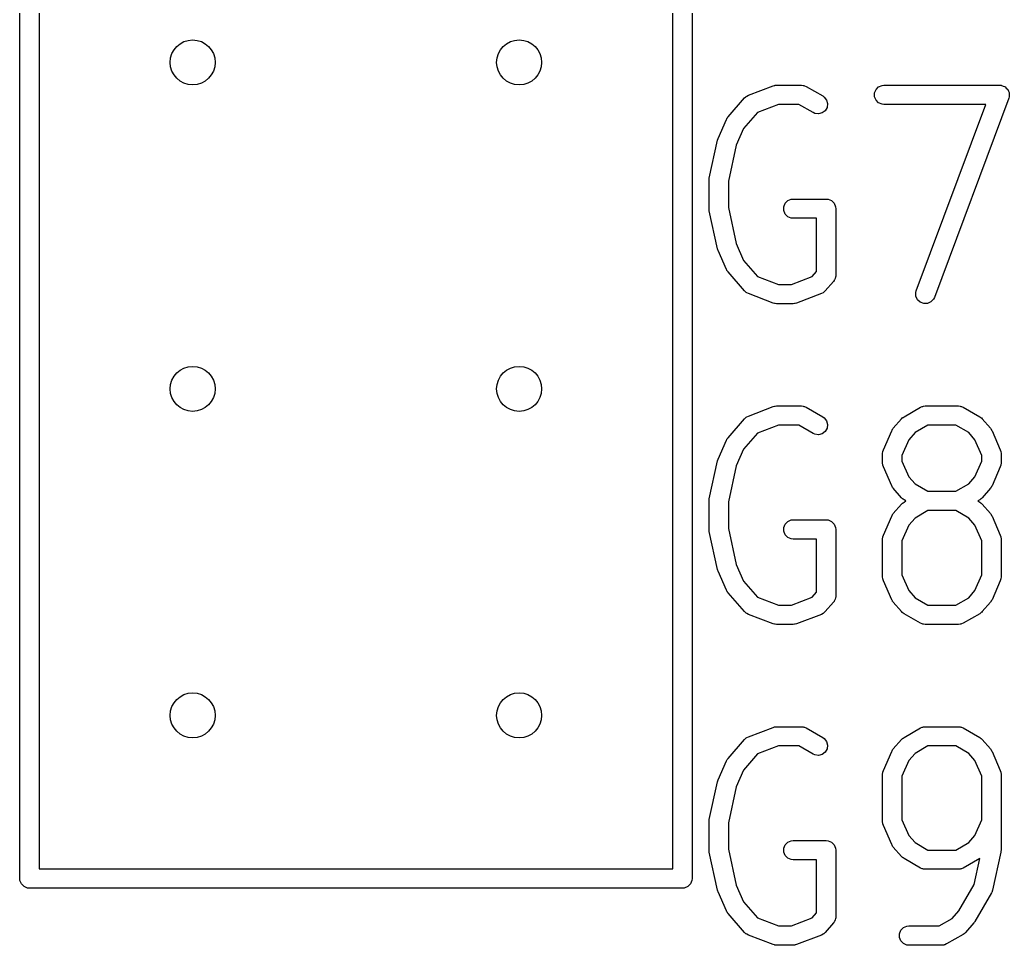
# Model space of a CAD drawing. Extents: x 0.22 to 2.57, y 0.23 to 2.1.
# Drawn here: x 2.0006 to 2.3036, y 0.8241 to 1.1075 of the extents above; entities that cross this region are included whole.
import ezdxf

# ---------------------------------------------------------------- set-up
doc = ezdxf.new("R2010")
doc.units = 0
doc.header["$MEASUREMENT"] = 0
doc.layers.add('BLACK', color=7, linetype='CONTINUOUS')

msp = doc.modelspace()

# ---------------------------------------------------------------- linework, layer by layer
at = {"layer": 'BLACK', "linetype": 'CONTINUOUS'}
for p, q in [((2.00059, 0.84449), (2.00059, 1.34449)), ((2.2065, 1.34449), (2.2065, 0.84449)), ((2.0065, 1.34154), (2.0065, 0.84744)), ((2.20059, 0.84744), (2.20059, 1.34154)), ((2.22374, 1.0844), (2.23134, 1.08731)), ((2.23134, 1.08731), (2.23177, 1.08743)), ((2.23177, 1.08743), (2.23182, 1.08745)), ((2.23182, 1.08745), (2.23186, 1.08745)), ((2.23186, 1.08745), (2.23189, 1.08746)), ((2.23189, 1.08746), (2.23195, 1.08746)), ((2.23195, 1.08746), (2.23239, 1.0875)), ((2.23239, 1.0875), (2.23998, 1.0875)), ((2.23998, 1.0875), (2.24056, 1.08745)), ((2.24056, 1.08745), (2.24074, 1.08737)), ((2.24074, 1.08737), (2.24093, 1.08735)), ((2.24093, 1.08735), (2.24145, 1.08711)), ((2.24145, 1.08711), (2.24652, 1.08421)), ((2.2624, 1.08513), (2.26284, 1.08619)), ((2.2624, 1.08398), (2.2624, 1.08513)), ((2.26284, 1.08619), (2.26365, 1.08701)), ((2.26365, 1.08701), (2.26472, 1.08745)), ((2.26472, 1.08745), (2.26529, 1.0875)), ((2.26529, 1.0875), (2.30073, 1.0875)), ((2.30073, 1.0875), (2.30114, 1.08746)), ((2.30114, 1.08746), (2.3012, 1.08747)), ((2.3012, 1.08747), (2.30123, 1.08746)), ((2.30123, 1.08746), (2.3013, 1.08745)), ((2.3013, 1.08745), (2.30179, 1.08725)), ((2.30179, 1.08725), (2.30228, 1.08706)), ((2.30228, 1.08706), (2.30232, 1.08703)), ((2.30232, 1.08703), (2.30237, 1.08701)), ((2.30237, 1.08701), (2.30274, 1.08664)), ((2.30274, 1.08664), (2.30312, 1.08628)), ((2.30312, 1.08628), (2.30314, 1.08623)), ((2.30314, 1.08623), (2.30318, 1.08619)), ((2.30318, 1.08619), (2.30338, 1.08571)), ((2.30338, 1.08571), (2.3036, 1.08523)), ((2.3036, 1.08523), (2.3036, 1.08518)), ((2.3036, 1.08518), (2.30362, 1.08513)), ((2.30362, 1.08513), (2.30362, 1.0846)), ((2.21751, 1.07777), (2.22257, 1.08359)), ((2.22257, 1.08359), (2.22299, 1.08398)), ((2.22299, 1.08398), (2.22312, 1.08405)), ((2.22312, 1.08405), (2.22323, 1.08414)), ((2.22323, 1.08414), (2.22374, 1.0844)), ((2.24652, 1.08421), (2.24699, 1.08387)), ((2.24699, 1.08387), (2.24769, 1.08296)), ((2.24769, 1.08296), (2.24799, 1.08185)), ((2.26284, 1.08291), (2.2624, 1.08398)), ((2.26365, 1.0821), (2.26284, 1.08291)), ((2.26472, 1.08166), (2.26365, 1.0821)), ((2.30349, 1.08352), (2.28071, 1.0225)), ((2.3036, 1.08392), (2.30349, 1.08352)), ((2.30362, 1.08398), (2.3036, 1.08392)), ((2.30362, 1.0846), (2.30364, 1.08408)), ((2.30364, 1.08408), (2.30362, 1.08401)), ((2.30362, 1.08401), (2.30362, 1.08398)), ((2.22654, 1.07915), (2.22226, 1.07424)), ((2.23294, 1.0816), (2.22654, 1.07915)), ((2.2392, 1.0816), (2.23294, 1.0816)), ((2.24358, 1.07909), (2.2392, 1.0816)), ((2.2441, 1.07885), (2.24358, 1.07909)), ((2.24636, 1.079), (2.24525, 1.0787)), ((2.24727, 1.0797), (2.24636, 1.079)), ((2.24784, 1.0807), (2.24727, 1.0797)), ((2.24799, 1.08185), (2.24784, 1.0807)), ((2.26529, 1.0816), (2.26472, 1.08166)), ((2.29647, 1.0816), (2.26529, 1.0816)), ((2.27518, 1.02456), (2.29647, 1.0816)), ((2.2145, 1.0712), (2.21703, 1.07701)), ((2.21703, 1.07701), (2.21715, 1.07723)), ((2.21715, 1.07723), (2.21717, 1.0773)), ((2.21717, 1.0773), (2.21725, 1.07741)), ((2.21725, 1.07741), (2.21731, 1.07752)), ((2.21731, 1.07752), (2.21737, 1.07757)), ((2.21737, 1.07757), (2.21751, 1.07777)), ((2.24525, 1.0787), (2.2441, 1.07885)), ((2.22226, 1.07424), (2.22003, 1.06911)), ((2.21179, 1.05903), (2.21432, 1.07065)), ((2.21432, 1.07065), (2.2145, 1.0712)), ((2.22003, 1.06911), (2.21763, 1.05808)), ((2.21172, 1.05845), (2.21175, 1.05871)), ((2.21173, 1.05844), (2.21172, 1.05845)), ((2.21172, 1.0584), (2.21173, 1.05844)), ((2.21172, 1.04968), (2.21172, 1.0584)), ((2.21175, 1.05871), (2.21178, 1.05898)), ((2.21178, 1.05898), (2.21179, 1.05899)), ((2.21179, 1.05899), (2.21179, 1.05903)), ((2.21763, 1.05808), (2.21763, 1.05)), ((2.235, 1.05132), (2.23581, 1.05214)), ((2.23581, 1.05214), (2.23688, 1.05258)), ((2.23688, 1.05258), (2.23745, 1.05263)), ((2.23745, 1.05263), (2.24758, 1.05263)), ((2.24758, 1.05263), (2.24815, 1.05258)), ((2.24815, 1.05258), (2.24922, 1.05214)), ((2.24922, 1.05214), (2.25003, 1.05132)), ((2.21173, 1.04965), (2.21172, 1.04968)), ((2.21172, 1.04963), (2.21173, 1.04965)), ((2.21175, 1.04937), (2.21172, 1.04963)), ((2.21178, 1.04911), (2.21175, 1.04937)), ((2.21179, 1.04909), (2.21178, 1.04911)), ((2.21179, 1.04905), (2.21179, 1.04909)), ((2.21432, 1.03743), (2.21179, 1.04905)), ((2.21763, 1.05), (2.22003, 1.03897)), ((2.23456, 1.05026), (2.235, 1.05132)), ((2.23456, 1.04911), (2.23456, 1.05026)), ((2.235, 1.04804), (2.23456, 1.04911)), ((2.25003, 1.05132), (2.25047, 1.05026)), ((2.25047, 1.05026), (2.25053, 1.04968)), ((2.25053, 1.04968), (2.25053, 1.02934)), ((2.23581, 1.04723), (2.235, 1.04804)), ((2.23688, 1.04679), (2.23581, 1.04723)), ((2.23745, 1.04673), (2.23688, 1.04679)), ((2.24462, 1.04673), (2.23745, 1.04673)), ((2.24462, 1.03045), (2.24462, 1.04673)), ((2.21444, 1.03707), (2.21432, 1.03743)), ((2.2145, 1.03688), (2.21444, 1.03707)), ((2.21703, 1.03107), (2.2145, 1.03688)), ((2.22003, 1.03897), (2.22226, 1.03384)), ((2.22226, 1.03384), (2.22654, 1.02893)), ((2.21715, 1.03085), (2.21703, 1.03107)), ((2.21717, 1.03078), (2.21715, 1.03085)), ((2.21725, 1.03067), (2.21717, 1.03078)), ((2.21731, 1.03056), (2.21725, 1.03067)), ((2.21737, 1.03051), (2.21731, 1.03056)), ((2.21751, 1.03031), (2.21737, 1.03051)), ((2.2433, 1.02893), (2.24462, 1.03045)), ((2.22257, 1.02449), (2.21751, 1.03031)), ((2.22654, 1.02893), (2.23294, 1.02648)), ((2.23691, 1.02648), (2.2433, 1.02893)), ((2.2498, 1.0274), (2.24727, 1.02449)), ((2.24998, 1.02764), (2.2498, 1.0274)), ((2.25003, 1.0277), (2.24998, 1.02764)), ((2.25005, 1.02775), (2.25003, 1.0277)), ((2.25014, 1.02787), (2.25005, 1.02775)), ((2.25029, 1.02832), (2.25014, 1.02787)), ((2.25047, 1.02876), (2.25029, 1.02832)), ((2.25049, 1.02891), (2.25047, 1.02876)), ((2.25051, 1.02896), (2.25049, 1.02891)), ((2.25053, 1.02934), (2.2505, 1.02904)), ((2.2505, 1.02904), (2.25051, 1.02896)), ((2.22299, 1.0241), (2.22257, 1.02449)), ((2.23294, 1.02648), (2.23691, 1.02648)), ((2.24727, 1.02449), (2.24685, 1.0241)), ((2.27503, 1.024), (2.27518, 1.02456)), ((2.22312, 1.02403), (2.22299, 1.0241)), ((2.22323, 1.02394), (2.22312, 1.02403)), ((2.22374, 1.02368), (2.22323, 1.02394)), ((2.23134, 1.02077), (2.22374, 1.02368)), ((2.2461, 1.02368), (2.23851, 1.02077)), ((2.24662, 1.02394), (2.2461, 1.02368)), ((2.24672, 1.02403), (2.24662, 1.02394)), ((2.24685, 1.0241), (2.24672, 1.02403)), ((2.27507, 1.02285), (2.27503, 1.024)), ((2.27555, 1.0218), (2.27507, 1.02285)), ((2.2764, 1.02102), (2.27555, 1.0218)), ((2.28046, 1.02198), (2.27967, 1.02113)), ((2.28071, 1.0225), (2.28046, 1.02198)), ((2.23177, 1.02065), (2.23134, 1.02077)), ((2.23182, 1.02063), (2.23177, 1.02065)), ((2.23186, 1.02063), (2.23182, 1.02063)), ((2.23189, 1.02062), (2.23186, 1.02063)), ((2.23195, 1.02062), (2.23189, 1.02062)), ((2.23239, 1.02058), (2.23195, 1.02062)), ((2.23745, 1.02058), (2.23239, 1.02058)), ((2.2379, 1.02062), (2.23745, 1.02058)), ((2.23795, 1.02062), (2.2379, 1.02062)), ((2.23799, 1.02063), (2.23795, 1.02062)), ((2.23803, 1.02063), (2.23799, 1.02063)), ((2.23808, 1.02065), (2.23803, 1.02063)), ((2.23851, 1.02077), (2.23808, 1.02065)), ((2.27748, 1.02061), (2.2764, 1.02102)), ((2.27863, 1.02065), (2.27748, 1.02061)), ((2.27967, 1.02113), (2.27863, 1.02065)), ((2.22374, 0.98616), (2.23134, 0.98907)), ((2.23134, 0.98907), (2.23177, 0.98918)), ((2.23177, 0.98918), (2.23182, 0.9892)), ((2.23182, 0.9892), (2.23186, 0.98921)), ((2.23186, 0.98921), (2.23189, 0.98922)), ((2.23189, 0.98922), (2.23195, 0.98922)), ((2.23195, 0.98922), (2.23239, 0.98926)), ((2.23239, 0.98926), (2.23998, 0.98926)), ((2.23998, 0.98926), (2.24056, 0.9892)), ((2.24056, 0.9892), (2.24074, 0.98913)), ((2.24074, 0.98913), (2.24093, 0.98911)), ((2.24093, 0.98911), (2.24145, 0.98887)), ((2.24145, 0.98887), (2.24652, 0.98596)), ((2.27142, 0.98596), (2.27648, 0.98887)), ((2.27648, 0.98887), (2.27701, 0.98911)), ((2.27701, 0.98911), (2.2772, 0.98913)), ((2.2772, 0.98913), (2.27737, 0.9892)), ((2.27737, 0.9892), (2.27795, 0.98926)), ((2.27795, 0.98926), (2.28807, 0.98926)), ((2.28807, 0.98926), (2.28865, 0.9892)), ((2.28865, 0.9892), (2.28882, 0.98913)), ((2.28882, 0.98913), (2.28901, 0.98911)), ((2.28901, 0.98911), (2.28954, 0.98887)), ((2.28954, 0.98887), (2.2946, 0.98596)), ((2.21751, 0.97953), (2.22257, 0.98534)), ((2.22257, 0.98534), (2.22299, 0.98574)), ((2.22299, 0.98574), (2.22312, 0.9858)), ((2.22312, 0.9858), (2.22323, 0.9859)), ((2.22323, 0.9859), (2.22374, 0.98616)), ((2.24652, 0.98596), (2.24699, 0.98563)), ((2.24699, 0.98563), (2.24769, 0.98471)), ((2.26813, 0.98243), (2.27066, 0.98534)), ((2.27066, 0.98534), (2.2709, 0.98557)), ((2.2709, 0.98557), (2.27094, 0.98563)), ((2.27094, 0.98563), (2.27102, 0.98568)), ((2.27102, 0.98568), (2.27108, 0.98574)), ((2.27108, 0.98574), (2.27115, 0.98577)), ((2.27115, 0.98577), (2.27142, 0.98596)), ((2.2946, 0.98596), (2.29487, 0.98577)), ((2.29487, 0.98577), (2.29494, 0.98574)), ((2.29494, 0.98574), (2.295, 0.98568)), ((2.295, 0.98568), (2.29508, 0.98563)), ((2.29508, 0.98563), (2.29512, 0.98557)), ((2.29512, 0.98557), (2.29536, 0.98534)), ((2.29536, 0.98534), (2.29789, 0.98243)), ((2.23294, 0.98335), (2.22654, 0.98091)), ((2.2392, 0.98335), (2.23294, 0.98335)), ((2.24358, 0.98084), (2.2392, 0.98335)), ((2.24784, 0.98246), (2.24727, 0.98146)), ((2.24769, 0.98471), (2.24799, 0.9836)), ((2.24799, 0.9836), (2.24784, 0.98246)), ((2.26765, 0.98167), (2.26777, 0.98189)), ((2.26777, 0.98189), (2.26779, 0.98196)), ((2.26779, 0.98196), (2.26787, 0.98207)), ((2.26787, 0.98207), (2.26793, 0.98218)), ((2.26793, 0.98218), (2.26799, 0.98223)), ((2.26799, 0.98223), (2.26813, 0.98243)), ((2.27874, 0.98335), (2.27479, 0.98109)), ((2.28728, 0.98335), (2.27874, 0.98335)), ((2.29123, 0.98109), (2.28728, 0.98335)), ((2.29789, 0.98243), (2.29804, 0.98223)), ((2.29804, 0.98223), (2.29809, 0.98218)), ((2.29809, 0.98218), (2.29815, 0.98207)), ((2.29815, 0.98207), (2.29823, 0.98196)), ((2.29823, 0.98196), (2.29825, 0.98189)), ((2.29825, 0.98189), (2.29837, 0.98167)), ((2.21703, 0.97877), (2.21715, 0.97899)), ((2.21715, 0.97899), (2.21717, 0.97906)), ((2.21717, 0.97906), (2.21725, 0.97916)), ((2.21725, 0.97916), (2.21731, 0.97927)), ((2.21731, 0.97927), (2.21737, 0.97933)), ((2.21737, 0.97933), (2.21751, 0.97953)), ((2.22654, 0.98091), (2.22226, 0.97599)), ((2.2441, 0.9806), (2.24358, 0.98084)), ((2.24525, 0.98046), (2.2441, 0.9806)), ((2.24636, 0.98076), (2.24525, 0.98046)), ((2.24727, 0.98146), (2.24636, 0.98076)), ((2.26512, 0.97586), (2.26765, 0.98167)), ((2.27288, 0.9789), (2.27078, 0.97407)), ((2.27479, 0.98109), (2.27288, 0.9789)), ((2.29314, 0.9789), (2.29123, 0.98109)), ((2.29524, 0.97407), (2.29314, 0.9789)), ((2.29837, 0.98167), (2.3009, 0.97586)), ((2.2145, 0.97296), (2.21703, 0.97877)), ((2.22226, 0.97599), (2.22003, 0.97087)), ((2.26494, 0.97531), (2.26512, 0.97586)), ((2.3009, 0.97586), (2.30108, 0.97531)), ((2.21432, 0.97241), (2.2145, 0.97296)), ((2.26487, 0.97468), (2.26493, 0.97526)), ((2.26487, 0.97178), (2.26487, 0.97468)), ((2.26493, 0.97526), (2.26494, 0.97528)), ((2.26494, 0.97528), (2.26494, 0.97531)), ((2.27078, 0.97407), (2.27078, 0.97239)), ((2.29524, 0.97239), (2.29524, 0.97407)), ((2.30108, 0.97531), (2.30108, 0.97528)), ((2.30108, 0.97528), (2.30109, 0.97526)), ((2.30109, 0.97526), (2.30115, 0.97468)), ((2.30115, 0.97468), (2.30115, 0.97178)), ((2.21179, 0.96078), (2.21432, 0.97241)), ((2.22003, 0.97087), (2.21763, 0.95984)), ((2.26493, 0.9712), (2.26487, 0.97178)), ((2.26494, 0.97118), (2.26493, 0.9712)), ((2.26494, 0.97115), (2.26494, 0.97118)), ((2.26512, 0.9706), (2.26494, 0.97115)), ((2.26765, 0.96479), (2.26512, 0.9706)), ((2.27078, 0.97239), (2.27288, 0.96756)), ((2.29314, 0.96756), (2.29524, 0.97239)), ((2.3009, 0.9706), (2.29837, 0.96479)), ((2.30108, 0.97115), (2.3009, 0.9706)), ((2.30109, 0.9712), (2.30108, 0.97118)), ((2.30108, 0.97118), (2.30108, 0.97115)), ((2.30115, 0.97178), (2.30109, 0.9712)), ((2.27288, 0.96756), (2.27479, 0.96537)), ((2.29123, 0.96537), (2.29314, 0.96756)), ((2.26777, 0.96457), (2.26765, 0.96479)), ((2.26779, 0.9645), (2.26777, 0.96457)), ((2.26787, 0.96439), (2.26779, 0.9645)), ((2.26793, 0.96428), (2.26787, 0.96439)), ((2.26799, 0.96423), (2.26793, 0.96428)), ((2.26813, 0.96403), (2.26799, 0.96423)), ((2.27066, 0.96112), (2.26813, 0.96403)), ((2.27479, 0.96537), (2.27874, 0.96311)), ((2.28728, 0.96311), (2.29123, 0.96537)), ((2.29789, 0.96403), (2.29536, 0.96112)), ((2.29804, 0.96423), (2.29789, 0.96403)), ((2.29809, 0.96428), (2.29804, 0.96423)), ((2.29815, 0.96439), (2.29809, 0.96428)), ((2.29823, 0.9645), (2.29815, 0.96439)), ((2.29825, 0.96457), (2.29823, 0.9645)), ((2.29837, 0.96479), (2.29825, 0.96457)), ((2.21175, 0.96047), (2.21178, 0.96073)), ((2.21178, 0.96073), (2.21179, 0.96075)), ((2.21179, 0.96075), (2.21179, 0.96078)), ((2.2709, 0.9609), (2.27066, 0.96112)), ((2.27094, 0.96084), (2.2709, 0.9609)), ((2.27102, 0.96078), (2.27094, 0.96084)), ((2.27108, 0.96072), (2.27102, 0.96078)), ((2.27115, 0.96069), (2.27108, 0.96072)), ((2.27142, 0.9605), (2.27115, 0.96069)), ((2.27874, 0.96311), (2.28728, 0.96311)), ((2.29487, 0.96069), (2.2946, 0.9605)), ((2.29494, 0.96072), (2.29487, 0.96069)), ((2.295, 0.96078), (2.29494, 0.96072)), ((2.29508, 0.96084), (2.295, 0.96078)), ((2.29512, 0.9609), (2.29508, 0.96084)), ((2.29536, 0.96112), (2.29512, 0.9609)), ((2.21172, 0.96021), (2.21175, 0.96047)), ((2.21173, 0.96019), (2.21172, 0.96021)), ((2.21172, 0.96015), (2.21173, 0.96019)), ((2.21172, 0.95144), (2.21172, 0.96015)), ((2.21763, 0.95984), (2.21763, 0.95175)), ((2.26813, 0.95628), (2.27066, 0.95919)), ((2.27066, 0.95919), (2.2709, 0.95941)), ((2.2709, 0.95941), (2.27094, 0.95947)), ((2.27094, 0.95947), (2.27102, 0.95952)), ((2.27102, 0.95952), (2.27108, 0.95958)), ((2.27108, 0.95958), (2.27115, 0.95962)), ((2.27115, 0.95962), (2.27142, 0.95981)), ((2.27202, 0.96015), (2.27142, 0.9605)), ((2.27142, 0.95981), (2.27202, 0.96015)), ((2.2946, 0.9605), (2.294, 0.96015)), ((2.294, 0.96015), (2.2946, 0.95981)), ((2.2946, 0.95981), (2.29487, 0.95962)), ((2.29487, 0.95962), (2.29494, 0.95958)), ((2.29494, 0.95958), (2.295, 0.95952)), ((2.295, 0.95952), (2.29508, 0.95947)), ((2.29508, 0.95947), (2.29512, 0.95941)), ((2.29512, 0.95941), (2.29536, 0.95919)), ((2.29536, 0.95919), (2.29789, 0.95628)), ((2.26512, 0.94971), (2.26765, 0.95552)), ((2.26765, 0.95552), (2.26777, 0.95574)), ((2.26777, 0.95574), (2.26779, 0.95581)), ((2.26779, 0.95581), (2.26787, 0.95591)), ((2.26787, 0.95591), (2.26793, 0.95603)), ((2.26793, 0.95603), (2.26799, 0.95608)), ((2.26799, 0.95608), (2.26813, 0.95628)), ((2.27479, 0.95493), (2.27288, 0.95275)), ((2.27874, 0.9572), (2.27479, 0.95493)), ((2.28728, 0.9572), (2.27874, 0.9572)), ((2.29123, 0.95493), (2.28728, 0.9572)), ((2.29314, 0.95275), (2.29123, 0.95493)), ((2.29789, 0.95628), (2.29804, 0.95608)), ((2.29804, 0.95608), (2.29809, 0.95603)), ((2.29809, 0.95603), (2.29815, 0.95592)), ((2.29815, 0.95592), (2.29823, 0.95581)), ((2.29823, 0.95581), (2.29825, 0.95574)), ((2.29825, 0.95574), (2.29837, 0.95552)), ((2.29837, 0.95552), (2.3009, 0.94971)), ((2.21763, 0.95175), (2.22003, 0.94073)), ((2.23456, 0.95201), (2.235, 0.95308)), ((2.23456, 0.95086), (2.23456, 0.95201)), ((2.235, 0.95308), (2.23581, 0.95389)), ((2.23581, 0.95389), (2.23688, 0.95433)), ((2.23688, 0.95433), (2.23745, 0.95439)), ((2.23745, 0.95439), (2.24758, 0.95439)), ((2.24758, 0.95439), (2.24815, 0.95433)), ((2.24815, 0.95433), (2.24922, 0.95389)), ((2.24922, 0.95389), (2.25003, 0.95308)), ((2.25003, 0.95308), (2.25047, 0.95201)), ((2.25047, 0.95201), (2.25053, 0.95144)), ((2.27288, 0.95275), (2.27078, 0.94792)), ((2.29524, 0.94792), (2.29314, 0.95275)), ((2.21173, 0.9514), (2.21172, 0.95144)), ((2.21172, 0.95138), (2.21173, 0.9514)), ((2.21175, 0.95112), (2.21172, 0.95138)), ((2.21178, 0.95086), (2.21175, 0.95112)), ((2.21179, 0.95084), (2.21178, 0.95086)), ((2.21179, 0.95081), (2.21179, 0.95084)), ((2.21432, 0.93918), (2.21179, 0.95081)), ((2.235, 0.9498), (2.23456, 0.95086)), ((2.23581, 0.94898), (2.235, 0.9498)), ((2.23688, 0.94854), (2.23581, 0.94898)), ((2.25053, 0.95144), (2.25053, 0.9311)), ((2.26487, 0.94853), (2.26493, 0.94911)), ((2.26493, 0.94911), (2.26494, 0.94913)), ((2.26494, 0.94916), (2.26512, 0.94971)), ((2.26494, 0.94913), (2.26494, 0.94916)), ((2.3009, 0.94971), (2.30108, 0.94916)), ((2.30108, 0.94916), (2.30108, 0.94913)), ((2.30108, 0.94913), (2.30109, 0.94911)), ((2.30109, 0.94911), (2.30115, 0.94853)), ((2.23745, 0.94848), (2.23688, 0.94854)), ((2.24462, 0.94848), (2.23745, 0.94848)), ((2.24462, 0.9322), (2.24462, 0.94848)), ((2.26487, 0.93691), (2.26487, 0.94853)), ((2.27078, 0.94792), (2.27078, 0.93752)), ((2.29524, 0.93752), (2.29524, 0.94792)), ((2.30115, 0.94853), (2.30115, 0.93691)), ((2.22003, 0.94073), (2.22226, 0.9356)), ((2.21444, 0.93883), (2.21432, 0.93918)), ((2.2145, 0.93863), (2.21444, 0.93883)), ((2.21703, 0.93282), (2.2145, 0.93863)), ((2.26493, 0.93633), (2.26487, 0.93691)), ((2.27078, 0.93752), (2.27288, 0.93269)), ((2.29314, 0.93269), (2.29524, 0.93752)), ((2.30115, 0.93691), (2.30109, 0.93633)), ((2.22226, 0.9356), (2.22654, 0.93068)), ((2.26494, 0.93631), (2.26493, 0.93633)), ((2.26494, 0.93628), (2.26494, 0.93631)), ((2.26512, 0.93573), (2.26494, 0.93628)), ((2.26765, 0.92992), (2.26512, 0.93573)), ((2.3009, 0.93573), (2.29837, 0.92992)), ((2.30108, 0.93628), (2.3009, 0.93573)), ((2.30109, 0.93633), (2.30108, 0.93631)), ((2.30108, 0.93631), (2.30108, 0.93628)), ((2.21715, 0.93261), (2.21703, 0.93282)), ((2.21717, 0.93253), (2.21715, 0.93261)), ((2.21725, 0.93243), (2.21717, 0.93253)), ((2.21731, 0.93232), (2.21725, 0.93243)), ((2.21737, 0.93226), (2.21731, 0.93232)), ((2.21751, 0.93206), (2.21737, 0.93226)), ((2.22257, 0.92625), (2.21751, 0.93206)), ((2.22654, 0.93068), (2.23294, 0.92824)), ((2.23691, 0.92824), (2.2433, 0.93068)), ((2.2433, 0.93068), (2.24462, 0.9322)), ((2.25047, 0.93052), (2.25029, 0.93008)), ((2.25049, 0.93067), (2.25047, 0.93052)), ((2.25051, 0.93072), (2.25049, 0.93067)), ((2.25053, 0.9311), (2.2505, 0.9308)), ((2.2505, 0.9308), (2.25051, 0.93072)), ((2.27288, 0.93269), (2.27479, 0.9305)), ((2.27479, 0.9305), (2.27874, 0.92824)), ((2.28728, 0.92824), (2.29123, 0.9305)), ((2.29123, 0.9305), (2.29314, 0.93269)), ((2.23294, 0.92824), (2.23691, 0.92824)), ((2.2498, 0.92916), (2.24727, 0.92625)), ((2.24998, 0.9294), (2.2498, 0.92916)), ((2.25003, 0.92946), (2.24998, 0.9294)), ((2.25005, 0.92951), (2.25003, 0.92946)), ((2.25014, 0.92963), (2.25005, 0.92951)), ((2.25029, 0.93008), (2.25014, 0.92963)), ((2.26777, 0.9297), (2.26765, 0.92992)), ((2.26779, 0.92963), (2.26777, 0.9297)), ((2.26787, 0.92952), (2.26779, 0.92963)), ((2.26793, 0.92941), (2.26787, 0.92952)), ((2.26799, 0.92936), (2.26793, 0.92941)), ((2.26813, 0.92916), (2.26799, 0.92936)), ((2.27066, 0.92625), (2.26813, 0.92916)), ((2.27874, 0.92824), (2.28728, 0.92824)), ((2.29789, 0.92916), (2.29536, 0.92625)), ((2.29804, 0.92936), (2.29789, 0.92916)), ((2.29809, 0.92941), (2.29804, 0.92936)), ((2.29815, 0.92952), (2.29809, 0.92941)), ((2.29823, 0.92963), (2.29815, 0.92952)), ((2.29825, 0.9297), (2.29823, 0.92963)), ((2.29837, 0.92992), (2.29825, 0.9297)), ((2.22299, 0.92585), (2.22257, 0.92625)), ((2.22312, 0.92579), (2.22299, 0.92585)), ((2.22323, 0.92569), (2.22312, 0.92579)), ((2.22374, 0.92543), (2.22323, 0.92569)), ((2.23134, 0.92253), (2.22374, 0.92543)), ((2.2461, 0.92543), (2.23851, 0.92253)), ((2.24662, 0.92569), (2.2461, 0.92543)), ((2.24672, 0.92579), (2.24662, 0.92569)), ((2.24685, 0.92585), (2.24672, 0.92579)), ((2.24727, 0.92625), (2.24685, 0.92585)), ((2.2709, 0.92603), (2.27066, 0.92625)), ((2.27094, 0.92596), (2.2709, 0.92603)), ((2.27102, 0.92591), (2.27094, 0.92596)), ((2.27108, 0.92585), (2.27102, 0.92591)), ((2.27115, 0.92582), (2.27108, 0.92585)), ((2.27142, 0.92563), (2.27115, 0.92582)), ((2.27648, 0.92272), (2.27142, 0.92563)), ((2.2946, 0.92563), (2.28954, 0.92272)), ((2.29487, 0.92582), (2.2946, 0.92563)), ((2.29494, 0.92585), (2.29487, 0.92582)), ((2.295, 0.92591), (2.29494, 0.92585)), ((2.29508, 0.92596), (2.295, 0.92591)), ((2.29512, 0.92603), (2.29508, 0.92596)), ((2.29536, 0.92625), (2.29512, 0.92603)), ((2.23177, 0.92241), (2.23134, 0.92253)), ((2.23182, 0.92239), (2.23177, 0.92241)), ((2.23186, 0.92238), (2.23182, 0.92239)), ((2.23189, 0.92237), (2.23186, 0.92238)), ((2.23195, 0.92237), (2.23189, 0.92237)), ((2.23239, 0.92233), (2.23195, 0.92237)), ((2.23745, 0.92233), (2.23239, 0.92233)), ((2.2379, 0.92237), (2.23745, 0.92233)), ((2.23795, 0.92237), (2.2379, 0.92237)), ((2.23799, 0.92238), (2.23795, 0.92237)), ((2.23803, 0.92239), (2.23799, 0.92238)), ((2.23808, 0.92241), (2.23803, 0.92239)), ((2.23851, 0.92253), (2.23808, 0.92241)), ((2.27701, 0.92249), (2.27648, 0.92272)), ((2.2772, 0.92246), (2.27701, 0.92249)), ((2.27737, 0.92239), (2.2772, 0.92246)), ((2.27795, 0.92233), (2.27737, 0.92239)), ((2.28807, 0.92233), (2.27795, 0.92233)), ((2.28865, 0.92239), (2.28807, 0.92233)), ((2.28882, 0.92246), (2.28865, 0.92239)), ((2.28901, 0.92249), (2.28882, 0.92246)), ((2.28954, 0.92272), (2.28901, 0.92249)), ((2.23186, 0.89096), (2.23189, 0.89097)), ((2.23189, 0.89097), (2.23195, 0.89097)), ((2.23195, 0.89097), (2.23239, 0.89102)), ((2.23239, 0.89102), (2.23998, 0.89102)), ((2.23998, 0.89102), (2.24056, 0.89096)), ((2.27737, 0.89096), (2.27795, 0.89102)), ((2.27795, 0.89102), (2.28807, 0.89102)), ((2.28807, 0.89102), (2.28865, 0.89096)), ((2.22374, 0.88791), (2.23134, 0.89082)), ((2.23134, 0.89082), (2.23177, 0.89094)), ((2.23177, 0.89094), (2.23182, 0.89096)), ((2.23182, 0.89096), (2.23186, 0.89096)), ((2.24056, 0.89096), (2.24074, 0.89089)), ((2.24074, 0.89089), (2.24093, 0.89086)), ((2.24093, 0.89086), (2.24145, 0.89062)), ((2.24145, 0.89062), (2.24652, 0.88772)), ((2.27142, 0.88772), (2.27648, 0.89062)), ((2.27648, 0.89062), (2.27701, 0.89086)), ((2.27701, 0.89086), (2.2772, 0.89089)), ((2.2772, 0.89089), (2.27737, 0.89096)), ((2.28865, 0.89096), (2.28882, 0.89089)), ((2.28882, 0.89089), (2.28901, 0.89086)), ((2.28901, 0.89086), (2.28954, 0.89062)), ((2.28954, 0.89062), (2.2946, 0.88772)), ((2.21751, 0.88128), (2.22257, 0.8871)), ((2.22257, 0.8871), (2.22299, 0.88749)), ((2.22299, 0.88749), (2.22312, 0.88756)), ((2.22312, 0.88756), (2.22323, 0.88766)), ((2.22323, 0.88766), (2.22374, 0.88791)), ((2.23294, 0.88511), (2.22654, 0.88266)), ((2.2392, 0.88511), (2.23294, 0.88511)), ((2.24358, 0.8826), (2.2392, 0.88511)), ((2.24652, 0.88772), (2.24699, 0.88738)), ((2.24699, 0.88738), (2.24769, 0.88647)), ((2.24769, 0.88647), (2.24799, 0.88536)), ((2.24799, 0.88536), (2.24784, 0.88421)), ((2.26813, 0.88419), (2.27066, 0.8871)), ((2.27066, 0.8871), (2.2709, 0.88732)), ((2.2709, 0.88732), (2.27094, 0.88738)), ((2.27094, 0.88738), (2.27102, 0.88743)), ((2.27102, 0.88743), (2.27108, 0.88749)), ((2.27108, 0.88749), (2.27115, 0.88753)), ((2.27115, 0.88753), (2.27142, 0.88772)), ((2.27874, 0.88511), (2.27479, 0.88284)), ((2.28728, 0.88511), (2.27874, 0.88511)), ((2.29123, 0.88284), (2.28728, 0.88511)), ((2.2946, 0.88772), (2.29487, 0.88753)), ((2.29487, 0.88753), (2.29494, 0.88749)), ((2.29494, 0.88749), (2.295, 0.88743)), ((2.295, 0.88743), (2.29508, 0.88738)), ((2.29508, 0.88738), (2.29512, 0.88732)), ((2.29512, 0.88732), (2.29536, 0.8871)), ((2.29536, 0.8871), (2.29789, 0.88419)), ((2.22654, 0.88266), (2.22226, 0.87775)), ((2.2441, 0.88236), (2.24358, 0.8826)), ((2.24525, 0.88221), (2.2441, 0.88236)), ((2.24636, 0.88251), (2.24525, 0.88221)), ((2.24727, 0.88322), (2.24636, 0.88251)), ((2.24784, 0.88421), (2.24727, 0.88322)), ((2.26512, 0.87762), (2.26765, 0.88343)), ((2.26765, 0.88343), (2.26777, 0.88365)), ((2.26777, 0.88365), (2.26779, 0.88372)), ((2.26779, 0.88372), (2.26787, 0.88382)), ((2.26787, 0.88382), (2.26793, 0.88394)), ((2.26793, 0.88394), (2.26799, 0.88399)), ((2.26799, 0.88399), (2.26813, 0.88419)), ((2.27479, 0.88284), (2.27288, 0.88065)), ((2.29314, 0.88065), (2.29123, 0.88284)), ((2.29789, 0.88419), (2.29804, 0.88399)), ((2.29804, 0.88399), (2.29809, 0.88394)), ((2.29809, 0.88394), (2.29815, 0.88382)), ((2.29815, 0.88382), (2.29823, 0.88372)), ((2.29823, 0.88372), (2.29825, 0.88365)), ((2.29825, 0.88365), (2.29837, 0.88343)), ((2.29837, 0.88343), (2.3009, 0.87762)), ((2.2145, 0.87471), (2.21703, 0.88052)), ((2.21703, 0.88052), (2.21715, 0.88074)), ((2.21715, 0.88074), (2.21717, 0.88081)), ((2.21717, 0.88081), (2.21725, 0.88092)), ((2.21725, 0.88092), (2.21731, 0.88103)), ((2.21731, 0.88103), (2.21737, 0.88108)), ((2.21737, 0.88108), (2.21751, 0.88128)), ((2.27288, 0.88065), (2.27078, 0.87582)), ((2.29524, 0.87582), (2.29314, 0.88065)), ((2.22226, 0.87775), (2.22003, 0.87262)), ((2.26487, 0.87644), (2.26493, 0.87702)), ((2.26487, 0.86191), (2.26487, 0.87644)), ((2.26493, 0.87702), (2.26494, 0.87704)), ((2.26494, 0.87707), (2.26512, 0.87762)), ((2.26494, 0.87704), (2.26494, 0.87707)), ((2.27078, 0.87582), (2.27078, 0.86252)), ((2.29524, 0.86252), (2.29524, 0.87582)), ((2.3009, 0.87762), (2.30108, 0.87707)), ((2.30108, 0.87707), (2.30108, 0.87704)), ((2.30108, 0.87704), (2.30109, 0.87702)), ((2.30109, 0.87702), (2.30115, 0.87644)), ((2.30115, 0.87644), (2.30115, 0.85319)), ((2.21179, 0.86254), (2.21432, 0.87416)), ((2.21432, 0.87416), (2.2145, 0.87471)), ((2.22003, 0.87262), (2.21763, 0.86159)), ((2.21172, 0.86196), (2.21175, 0.86222)), ((2.21173, 0.86195), (2.21172, 0.86196)), ((2.21172, 0.86191), (2.21173, 0.86195)), ((2.21172, 0.85319), (2.21172, 0.86191)), ((2.21175, 0.86222), (2.21178, 0.86249)), ((2.21178, 0.86249), (2.21179, 0.8625)), ((2.21179, 0.8625), (2.21179, 0.86254)), ((2.21763, 0.86159), (2.21763, 0.85351)), ((2.26493, 0.86133), (2.26487, 0.86191)), ((2.26494, 0.86131), (2.26493, 0.86133)), ((2.26494, 0.86128), (2.26494, 0.86131)), ((2.26512, 0.86073), (2.26494, 0.86128)), ((2.26765, 0.85492), (2.26512, 0.86073)), ((2.27078, 0.86252), (2.27288, 0.85769)), ((2.29314, 0.85769), (2.29524, 0.86252)), ((2.27288, 0.85769), (2.27479, 0.85551)), ((2.29123, 0.85551), (2.29314, 0.85769)), ((2.23456, 0.85377), (2.235, 0.85483)), ((2.235, 0.85483), (2.23581, 0.85565)), ((2.23581, 0.85565), (2.23688, 0.85609)), ((2.23688, 0.85609), (2.23745, 0.85614)), ((2.23745, 0.85614), (2.24758, 0.85614)), ((2.24758, 0.85614), (2.24815, 0.85609)), ((2.24815, 0.85609), (2.24922, 0.85565)), ((2.24922, 0.85565), (2.25003, 0.85483)), ((2.25003, 0.85483), (2.25047, 0.85377)), ((2.26777, 0.8547), (2.26765, 0.85492)), ((2.26779, 0.85463), (2.26777, 0.8547)), ((2.26787, 0.85453), (2.26779, 0.85463)), ((2.27479, 0.85551), (2.27874, 0.85324)), ((2.28728, 0.85324), (2.29123, 0.85551)), ((2.21173, 0.85316), (2.21172, 0.85319)), ((2.21172, 0.85314), (2.21173, 0.85316)), ((2.21175, 0.85288), (2.21172, 0.85314)), ((2.21178, 0.85262), (2.21175, 0.85288)), ((2.21179, 0.8526), (2.21178, 0.85262)), ((2.21179, 0.85256), (2.21179, 0.8526)), ((2.21432, 0.84094), (2.21179, 0.85256)), ((2.21763, 0.85351), (2.22003, 0.84248)), ((2.23456, 0.85262), (2.23456, 0.85377)), ((2.235, 0.85155), (2.23456, 0.85262)), ((2.25047, 0.85377), (2.25053, 0.85319)), ((2.25053, 0.85319), (2.25053, 0.83285)), ((2.26793, 0.85441), (2.26787, 0.85453)), ((2.26799, 0.85436), (2.26793, 0.85441)), ((2.26813, 0.85416), (2.26799, 0.85436)), ((2.27066, 0.85125), (2.26813, 0.85416)), ((2.27874, 0.85324), (2.28728, 0.85324)), ((2.30108, 0.85256), (2.29855, 0.84094)), ((2.30109, 0.8526), (2.30108, 0.85256)), ((2.30112, 0.85288), (2.30109, 0.85262)), ((2.30109, 0.85262), (2.30109, 0.8526)), ((2.30115, 0.85314), (2.30112, 0.85288)), ((2.30115, 0.85319), (2.30114, 0.85316)), ((2.30114, 0.85316), (2.30115, 0.85314)), ((2.23581, 0.85074), (2.235, 0.85155)), ((2.23688, 0.8503), (2.23581, 0.85074)), ((2.23745, 0.85024), (2.23688, 0.8503)), ((2.24462, 0.85024), (2.23745, 0.85024)), ((2.24462, 0.83396), (2.24462, 0.85024)), ((2.2709, 0.85103), (2.27066, 0.85125)), ((2.27094, 0.85097), (2.2709, 0.85103)), ((2.27102, 0.85092), (2.27094, 0.85097)), ((2.27108, 0.85086), (2.27102, 0.85092)), ((2.27115, 0.85082), (2.27108, 0.85086)), ((2.27142, 0.85063), (2.27115, 0.85082)), ((2.27648, 0.84773), (2.27142, 0.85063)), ((2.2946, 0.85063), (2.28954, 0.84773)), ((2.29288, 0.84265), (2.29462, 0.85064)), ((2.29462, 0.85064), (2.2946, 0.85063)), ((2.0065, 0.84744), (2.20059, 0.84744)), ((2.27701, 0.84749), (2.27648, 0.84773)), ((2.2772, 0.84746), (2.27701, 0.84749)), ((2.27737, 0.84739), (2.2772, 0.84746)), ((2.27795, 0.84733), (2.27737, 0.84739)), ((2.28807, 0.84733), (2.27795, 0.84733)), ((2.28865, 0.84739), (2.28807, 0.84733)), ((2.28882, 0.84746), (2.28865, 0.84739)), ((2.28901, 0.84749), (2.28882, 0.84746)), ((2.28954, 0.84773), (2.28901, 0.84749)), ((2.00065, 0.84391), (2.00059, 0.84449)), ((2.00109, 0.84285), (2.00065, 0.84391)), ((2.0019, 0.84203), (2.00109, 0.84285)), ((2.206, 0.84285), (2.20518, 0.84203)), ((2.20644, 0.84391), (2.206, 0.84285)), ((2.2065, 0.84449), (2.20644, 0.84391)), ((2.28819, 0.83458), (2.29288, 0.84265)), ((2.00297, 0.84159), (2.0019, 0.84203)), ((2.00354, 0.84154), (2.00297, 0.84159)), ((2.20354, 0.84154), (2.00354, 0.84154)), ((2.20412, 0.84159), (2.20354, 0.84154)), ((2.20518, 0.84203), (2.20412, 0.84159)), ((2.21443, 0.84061), (2.21432, 0.84094)), ((2.2145, 0.84039), (2.21443, 0.84061)), ((2.21703, 0.83458), (2.2145, 0.84039)), ((2.22003, 0.84248), (2.22226, 0.83735)), ((2.29822, 0.84009), (2.29316, 0.83137)), ((2.29833, 0.84033), (2.29822, 0.84009)), ((2.29837, 0.84039), (2.29833, 0.84033)), ((2.29841, 0.8405), (2.29837, 0.84039)), ((2.29846, 0.84061), (2.29841, 0.8405)), ((2.29847, 0.84069), (2.29846, 0.84061)), ((2.29855, 0.84094), (2.29847, 0.84069)), ((2.22226, 0.83735), (2.22654, 0.83244)), ((2.21715, 0.83436), (2.21703, 0.83458)), ((2.21717, 0.83429), (2.21715, 0.83436)), ((2.21725, 0.83418), (2.21717, 0.83429)), ((2.21731, 0.83407), (2.21725, 0.83418)), ((2.21737, 0.83402), (2.21731, 0.83407)), ((2.21751, 0.83382), (2.21737, 0.83402)), ((2.22257, 0.82801), (2.21751, 0.83382)), ((2.2433, 0.83244), (2.24462, 0.83396)), ((2.28617, 0.83226), (2.28819, 0.83458)), ((2.22654, 0.83244), (2.23294, 0.82999)), ((2.23691, 0.82999), (2.2433, 0.83244)), ((2.2498, 0.83091), (2.24727, 0.82801)), ((2.24998, 0.83116), (2.2498, 0.83091)), ((2.25003, 0.83121), (2.24998, 0.83116)), ((2.25005, 0.83126), (2.25003, 0.83121)), ((2.25014, 0.83138), (2.25005, 0.83126)), ((2.25029, 0.83184), (2.25014, 0.83138)), ((2.25047, 0.83227), (2.25029, 0.83184)), ((2.25049, 0.83242), (2.25047, 0.83227)), ((2.25051, 0.83248), (2.25049, 0.83242)), ((2.25053, 0.83285), (2.2505, 0.83255)), ((2.2505, 0.83255), (2.25051, 0.83248)), ((2.28222, 0.82999), (2.28617, 0.83226)), ((2.29283, 0.83091), (2.2903, 0.82801)), ((2.29299, 0.83114), (2.29283, 0.83091)), ((2.29316, 0.83137), (2.29299, 0.83114)), ((2.22299, 0.82761), (2.22257, 0.82801)), ((2.22312, 0.82754), (2.22299, 0.82761)), ((2.22323, 0.82745), (2.22312, 0.82754)), ((2.22374, 0.82719), (2.22323, 0.82745)), ((2.23294, 0.82999), (2.23691, 0.82999)), ((2.24662, 0.82745), (2.2461, 0.82719)), ((2.24672, 0.82754), (2.24662, 0.82745)), ((2.24685, 0.82761), (2.24672, 0.82754)), ((2.24727, 0.82801), (2.24685, 0.82761)), ((2.26999, 0.82762), (2.27043, 0.82868)), ((2.26999, 0.82646), (2.26999, 0.82762)), ((2.27043, 0.82868), (2.27125, 0.82949)), ((2.27125, 0.82949), (2.27231, 0.82994)), ((2.27231, 0.82994), (2.27289, 0.82999)), ((2.27289, 0.82999), (2.28222, 0.82999)), ((2.28954, 0.82738), (2.28448, 0.82448)), ((2.28981, 0.82757), (2.28954, 0.82738)), ((2.28988, 0.82761), (2.28981, 0.82757)), ((2.28994, 0.82767), (2.28988, 0.82761)), ((2.29001, 0.82772), (2.28994, 0.82767)), ((2.29006, 0.82778), (2.29001, 0.82772)), ((2.2903, 0.82801), (2.29006, 0.82778)), ((2.23134, 0.82428), (2.22374, 0.82719)), ((2.2461, 0.82719), (2.23851, 0.82428)), ((2.27043, 0.8254), (2.26999, 0.82646)), ((2.27125, 0.82458), (2.27043, 0.8254)), ((2.27231, 0.82414), (2.27125, 0.82458)), ((2.28448, 0.82448), (2.28395, 0.82424)), ((2.23177, 0.82416), (2.23134, 0.82428)), ((2.23182, 0.82414), (2.23177, 0.82416)), ((2.23186, 0.82414), (2.23182, 0.82414)), ((2.23189, 0.82413), (2.23186, 0.82414)), ((2.23195, 0.82413), (2.23189, 0.82413)), ((2.23239, 0.82409), (2.23195, 0.82413)), ((2.23745, 0.82409), (2.23239, 0.82409)), ((2.2379, 0.82413), (2.23745, 0.82409)), ((2.23795, 0.82413), (2.2379, 0.82413)), ((2.23799, 0.82414), (2.23795, 0.82413)), ((2.23803, 0.82414), (2.23799, 0.82414)), ((2.23808, 0.82416), (2.23803, 0.82414)), ((2.23851, 0.82428), (2.23808, 0.82416)), ((2.27289, 0.82409), (2.27231, 0.82414)), ((2.28301, 0.82409), (2.27289, 0.82409)), ((2.28359, 0.82414), (2.28301, 0.82409)), ((2.28376, 0.82422), (2.28359, 0.82414)), ((2.28395, 0.82424), (2.28376, 0.82422))]:
    msp.add_line(p, q, dxfattribs=at)
at = {"layer": 'BLACK'}
for centre in [(2.05354, 1.09449), (2.05354, 1.09449), (2.15354, 1.09449), (2.15354, 1.09449), (2.05354, 0.99449), (2.05354, 0.99449), (2.15354, 0.99449), (2.15354, 0.99449), (2.05354, 0.89449), (2.05354, 0.89449), (2.15354, 0.89449), (2.15354, 0.89449)]:
    msp.add_circle(centre, 0.00689, dxfattribs=at)

doc.saveas('drawing.dxf')
